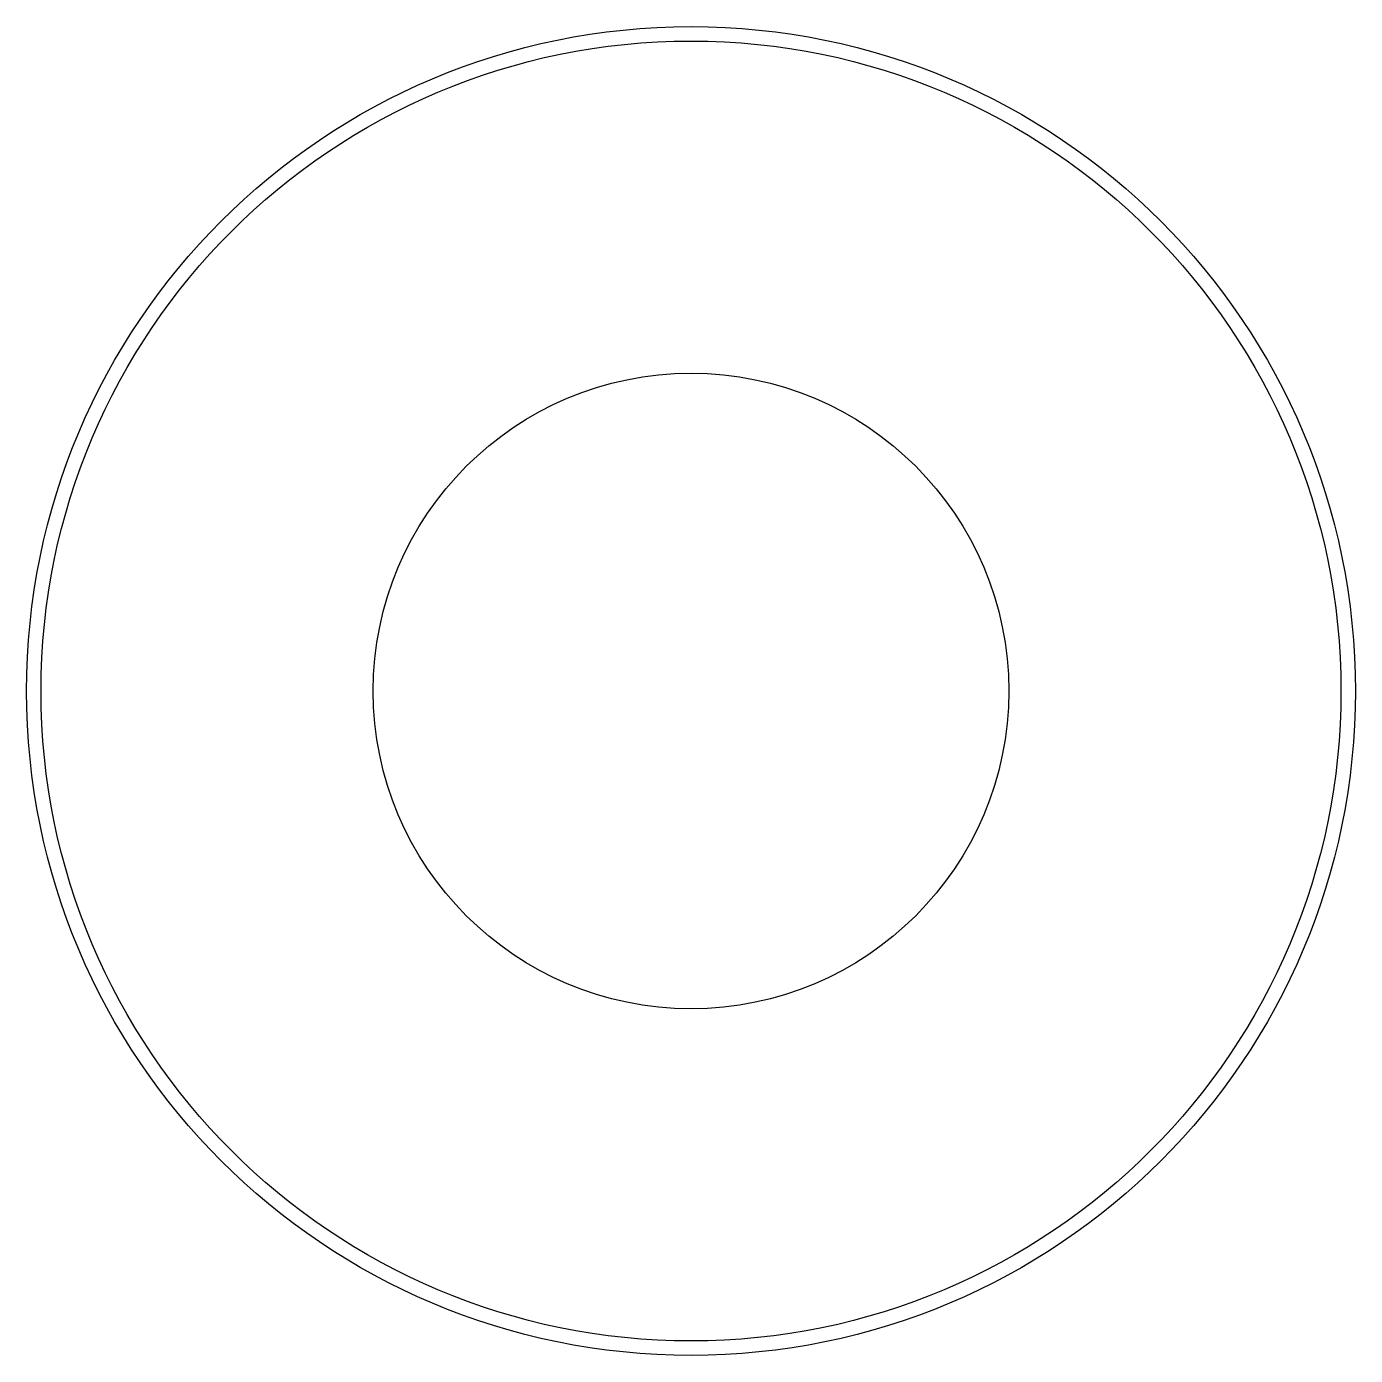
# Model space of a CAD drawing. Header units: millimetres. Extents: x -23 to 23, y -23 to 23.
import ezdxf

# ---------------------------------------------------------------- set-up
doc = ezdxf.new("R2010")
doc.units = ezdxf.units.MM

msp = doc.modelspace()

# ---------------------------------------------------------------- linework, layer by layer
for radius in [23, 22.5, 11, 11]:
    msp.add_circle((0, 0), radius)

doc.saveas('drawing.dxf')
